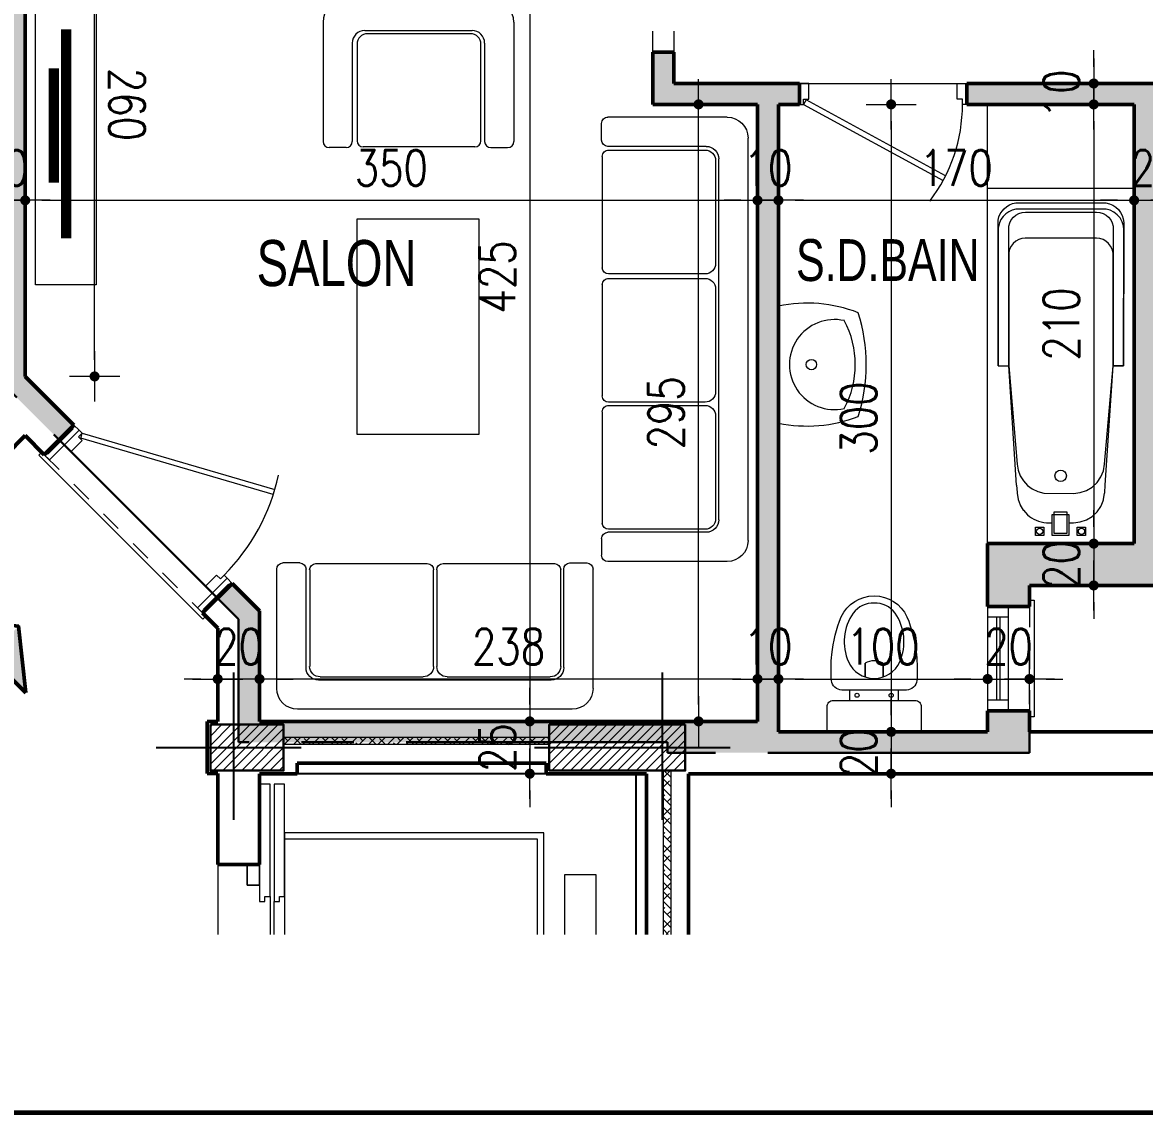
# Model space of a CAD drawing. Header units: millimetres. Extents: x 906 to 2482, y -1495 to -637.
# Drawn here: x 2036.19 to 2041.55, y -1494.78 to -1489.56 of the extents above; entities that cross this region are included whole.
import ezdxf

# ---------------------------------------------------------------- set-up
doc = ezdxf.new("R2010")
doc.units = ezdxf.units.MM
doc.linetypes.add('AXES', pattern=[2, 1.25, -0.25, 0.25, -0.25])
doc.linetypes.add('HIDDEN', pattern=[0.375, 0.25, -0.125])
doc.layers.get('DEFPOINTS').update_dxf_attribs({"color": 255, "lineweight": 13})
for name, color, linetype, lineweight in [('A-signe', 7, 'Continuous', 9), ('APPUITS', 7, 'Continuous', 18), ('ASCENSSEUR', 101, 'Continuous', 20), ('AXE LIMITE', 7, 'AXES', 30), ('DIM.', 4, 'Continuous', 25), ('DOUBLE CLOISON', 41, 'Continuous', 13), ('interrompu', 7, 'HIDDEN', 15), ('MENUISERIE', 7, 'Continuous', 13), ('MUR 0.25', 7, 'Continuous', 25), ('MUR 0.30', 7, 'Continuous', 30), ('MUR 0.5', 7, 'Continuous', 50), ('mur-fort', 7, 'Continuous', 60), ('POTEAUX ARCH', 7, 'Continuous', 30), ('POTEAUX HACHURE', 7, 'Continuous', 15), ('SANITAIRE', 7, 'Continuous', 15), ('TEXTE', 7, 'Continuous', 20)]:
    doc.layers.add(name, color=color, linetype=linetype, lineweight=lineweight)
doc.layers.add('AXE', color=7, linetype='AXES')
doc.layers.add('MEUBLE', color=7, linetype='Continuous', lineweight=15, true_color=0x6a4f34)
doc.layers.add('TEINTE 1', color=7, linetype='Continuous', true_color=0x210042)
doc.styles.add('atef', font='romans.shx', dxfattribs={"width": 0.8})
doc.styles.add('STYLE4', font='swisscl.ttf')
doc.dimstyles.new('COTEXT', dxfattribs={"dimscale": 0, "dimtxt": 0.17, "dimasz": 0.08, "dimexe": 0.015, "dimexo": 0.015, "dimgap": 0.07, "dimtad": 1, "dimdec": 0, "dimlfac": 100, "dimzin": 0, "dimdsep": 46, "dimtxsty": 'atef', "dimblk": 'SIG2', "dimcen": 0.15, "dimse1": 1, "dimse2": 1, "dimclrd": 256, "dimclre": 6, "dimclrt": 2, "dimadec": 0, "dimazin": 0, "dimtfac": 0.5, "dimtdec": 0, "dimtix": 1, "dimtmove": 2, "dimatfit": 1, "dimldrblk": 'SIG2', "dimfxl": 0.18, "dimtolj": 1, "dimtzin": 0, "dimlwd": 18, "dimarcsym": 0})

# ---------------------------------------------------------------- blocks, each defined once
blk = doc.blocks.new('PORTE')
at = {"layer": 'MENUISERIE'}
for p, q in [((0.02, 0), (0.8619, 0.4613)), ((0.8736, 0.4392), (0.0325, -0.0217)), ((0.0325, -0.0217), (0.02, 0))]:
    blk.add_line(p, q, dxfattribs=at)
for points in [[(0, 0), (0.02, 0), (0.02, -0.025), (0.045, -0.025), (0.045, -0.1), (0, -0.1)], [(1, 0), (0.98, 0), (0.98, -0.025), (0.955, -0.025), (0.955, -0.1), (1, -0.1)]]:
    blk.add_lwpolyline(points, dxfattribs=at)
blk.add_arc((0.02, 0), 0.96, 360, 32.9567, dxfattribs=at)
blk = doc.blocks.new('PORTE 1.00')
at = {"layer": 'MENUISERIE'}
blk.add_blockref('PORTE', (0, 0), dxfattribs=at)
blk = doc.blocks.new('P - 0.80')
at = {"layer": 'MENUISERIE'}
for points in [[(-0.6991, 0.3412), (-0.0325, -0.0217), (-0.02, 0), (-0.6875, 0.3633)], [(-0.8, 0), (-0.78, 0), (-0.78, -0.025), (-0.755, -0.025), (-0.755, -0.1), (-0.8, -0.1)], [(0, 0), (-0.02, 0), (-0.02, -0.025), (-0.045, -0.025), (-0.045, -0.1), (0, -0.1)]]:
    blk.add_lwpolyline(points, dxfattribs=at)
blk.add_arc((-0.02, 0), 0.76, 142.5454, 180, dxfattribs=at)
blk = doc.blocks.new('BAIGNOIR 0.70-1.70')
at = {"layer": 'SANITAIRE'}
for p, q in [((0.138, 0.2794), (0.1006, 0.85)), ((0.562, 0.2794), (0.6, 0.85))]:
    blk.add_line(p, q, dxfattribs=at)
for points in [[(0, 1.7), (0.7, 1.7), (0.7, 0), (0, 0)], [(0.5998, 1.3897), (0.5949, 1.4081), (0.5877, 1.4226), (0.5778, 1.4353), (0.5656, 1.4458), (0.5514, 1.4536), (0.536, 1.4584), (0.52, 1.46), (0.18, 1.46), (0.164, 1.4584), (0.1486, 1.4536), (0.1344, 1.4458), (0.1222, 1.4353), (0.1123, 1.4226), (0.1051, 1.4081), (0.1014, 1.3925), (0.1006, 0.85), (0.1407, 0.38), (0.1454, 0.3515), (0.1555, 0.3243), (0.1706, 0.2996), (0.1902, 0.2783), (0.2136, 0.2612), (0.2398, 0.2488), (0.2679, 0.2417), (0.4097, 0.24), (0.4416, 0.2437), (0.472, 0.254), (0.4995, 0.2705), (0.523, 0.2924), (0.5413, 0.3188), (0.5536, 0.3485), (0.5593, 0.38), (0.6, 0.85)], [(0.3885, 0.0388), (0.3085, 0.0388), (0.3085, 0.1388), (0.3885, 0.1388)], [(0.3785, 0.0488), (0.3185, 0.0488), (0.3185, 0.1526), (0.3785, 0.1526)], [(0.2685, 0.0388), (0.2285, 0.0388), (0.2285, 0.0788), (0.2685, 0.0788)], [(0.4685, 0.0388), (0.4285, 0.0388), (0.4285, 0.0788), (0.4685, 0.0788)]]:
    blk.add_lwpolyline(points, close=True, dxfattribs=at)
for points in [[(0.0501, 0.85), (0.0501, 1.5465, -0.315661), (0.1344, 1.6296), (0.5656, 1.6296, -0.356924), (0.6506, 1.5346), (0.65, 0.85), (0.6, 0.85)], [(0.1452, 0.2123, 0.002879), (0.1457, 0.2106), (0.1552, 0.1851, 0.002875), (0.1559, 0.1836), (0.1703, 0.1601, 0.001962), (0.171, 0.1592), (0.1902, 0.1383, 0.167547), (0.2806, 0.1), (0.3085, 0.1), (0.3085, 0.1388), (0.3885, 0.1388), (0.3885, 0.1), (0.4097, 0.1), (0.4416, 0.1036), (0.472, 0.1139), (0.4995, 0.1304), (0.523, 0.1524), (0.5405, 0.1776, 0.004777), (0.5419, 0.1802), (0.5523, 0.2053, 0.012058), (0.5543, 0.2123)]]:
    blk.add_lwpolyline(points, format="xyb", dxfattribs=at)
at = {"layer": 'SANITAIRE', "elevation": 0.0009}
blk.add_lwpolyline([(0.1016, 1.5175), (0.1057, 1.5331), (0.1129, 1.5476), (0.1228, 1.5603), (0.135, 1.5708), (0.1491, 1.5786), (0.1645, 1.5834), (0.1806, 1.585), (0.5206, 1.585), (0.5366, 1.5834), (0.552, 1.5786), (0.5661, 1.5708), (0.5784, 1.5603), (0.5883, 1.5476), (0.5955, 1.5331), (0.5996, 1.5175), (0.6, 0.85), (0.65, 0.85), (0.6506, 1.5), (0.6486, 1.5201), (0.6425, 1.5393), (0.6328, 1.5569), (0.6197, 1.5723), (0.6038, 1.5847), (0.5857, 1.5936), (0.5662, 1.5988), (0.1349, 1.5988), (0.1176, 1.5944), (0.1012, 1.587), (0.0865, 1.5768), (0.0738, 1.5641), (0.0636, 1.5494), (0.0562, 1.533), (0.0501, 1.5079), (0.0501, 0.85), (0.1006, 0.85)], close=True, dxfattribs=at)
at = {"layer": 'SANITAIRE'}
for points in [[(0.0501, 0.85), (0.1006, 0.85)], [(0.138, 0.2794), (0.1404, 0.2447)], [(0.5596, 0.2447), (0.562, 0.2794)], [(0.1404, 0.2447), (0.1407, 0.24), (0.1452, 0.2123)], [(0.5543, 0.2123), (0.5593, 0.24), (0.5596, 0.2447)]]:
    blk.add_lwpolyline(points, dxfattribs=at)
for centre, radius in [((0.349, 0.3239), 0.0274), ((0.2485, 0.0588), 0.015), ((0.4485, 0.0588), 0.015)]:
    blk.add_circle(centre, radius, dxfattribs=at)
blk = doc.blocks.new('CUVETTE -2')
at = {"layer": 'SANITAIRE'}
for p, q in [((0.1089, 0.15), (0.1089, 0.2)), ((0.3411, 0.15), (0.3411, 0.2))]:
    blk.add_line(p, q, dxfattribs=at)
at = {"layer": 'SANITAIRE', "flags": 128}
for points in [[(0.068, 0.5503, -0.290899), (0.225, 0.6501)], [(0.225, 0.6501, -0.290899), (0.382, 0.5503)], [(0.225, 0.6154, 0.251168), (0.1249, 0.5678)], [(0.3251, 0.5678, 0.251168), (0.225, 0.6154)], [(0.0232, 0.3699, -0.068521), (0.068, 0.5503)], [(0.1249, 0.5678, 0.259575), (0.1024, 0.335)], [(0.3476, 0.335, 0.259575), (0.3251, 0.5678)], [(0.382, 0.5503, -0.068521), (0.4268, 0.3699)], [(0.0212, 0.2458, -0.05039), (0.0232, 0.3699)], [(0.1024, 0.335, 0.300692), (0.225, 0.2557)], [(0.225, 0.2557, 0.300692), (0.3476, 0.335)], [(0.4268, 0.3699, -0.05039), (0.4288, 0.2458)], [(0.379, 0.2), (0.071, 0.2, -0.39005), (0.0212, 0.2458)], [(0.4288, 0.2458, -0.39005), (0.379, 0.2)], [(0.45, 0), (0, 0), (0, 0.12, -0.414214), (0.03, 0.15)], [(0.03, 0.15), (0.42, 0.15, -0.414214), (0.45, 0.12)]]:
    blk.add_lwpolyline(points, format="xyb", dxfattribs=at)
at = {"layer": 'SANITAIRE'}
for points in [[(0.1819, 0.3292), (0.1819, 0.3292), (0.1819, 0.2625), (0.1819, 0.2625)], [(0.2681, 0.3292), (0.2681, 0.3292), (0.2681, 0.2625), (0.2681, 0.2625)]]:
    blk.add_lwpolyline(points, close=True, dxfattribs=at)
at = {"layer": 'SANITAIRE', "flags": 128}
blk.add_lwpolyline([(0.45, 0.12), (0.45, 0)], dxfattribs=at)
at = {"layer": 'SANITAIRE'}
for centre in [(0.1434, 0.175), (0.3066, 0.175)]:
    blk.add_circle(centre, 0.00977, dxfattribs=at)
blk.add_arc((0.225, 0.246), 0.0937, 62.6078, 117.3922, dxfattribs=at)
blk = doc.blocks.new('L.MAIN 56-46')
at = {"layer": 'SANITAIRE', "linetype": 'Continuous'}
blk.add_line((0, 0), (0, 0.56), dxfattribs=at)
blk.add_circle((-0.1575, 0.28), 0.025, dxfattribs=at)
for centre, radius, start, end in [((-0.1365, -0.1054), 0.6792, 78.4082, 111.1055), ((0.3903, 0.2801), 0.8103, 162.1661, 197.8338), ((0.0788, 0.28), 0.4463, 151.9275, 208.0725), ((-0.2678, 0.28), 0.2153, 257.3196, 102.6804), ((-0.1365, 0.6605), 0.6744, 248.7374, 281.6753)]:
    blk.add_arc(centre, radius, start, end, dxfattribs=at)
blk = doc.blocks.new('SIG2')
at = {"layer": 'A-signe'}
for p, q in [((0, 1.5), (0, 0.5)), ((-1.5, 0), (-0.5, 0)), ((-0.5, 0), (0.5, 0)), ((0, 0.5), (0, -0.5)), ((0.5, 0), (1.5, 0)), ((0, -0.5), (0, -1.5))]:
    blk.add_line(p, q, dxfattribs=at)
at = {"layer": 'A-signe', "const_width": 0.3}
blk.add_lwpolyline([(-0.15, 0, 1), (0.15, 0, 1)], format="xyb", close=True, dxfattribs=at)
blk = doc.blocks.new('*D2882')
at = {"layer": 'DEFPOINTS', "color": 0, "transparency": 16777216}
for p in [(2038.6122, -1488.6567), (2038.6123, -1492.9067), (2038.6123, -1492.9067)]:
    blk.add_point(p, dxfattribs=at)
at = {"layer": 'DIM.', "lineweight": 18, "transparency": 16777216}
blk.add_line((2038.6123, -1488.7367), (2038.6123, -1492.8267), dxfattribs=at)
at = {"layer": 'DIM.', "lineweight": 18, "transparency": 16777216, "xscale": 0.08, "yscale": 0.08, "zscale": 0.08}
for p, rotation in [((2038.6123, -1488.6567), 90), ((2038.6123, -1492.9067), 270)]:
    blk.add_blockref('SIG2', p, dxfattribs=dict(at, rotation=rotation))
at = {"layer": 'DIM.', "color": 2, "transparency": 16777216, "insert": (2038.4573, -1490.7817), "char_height": 0.17, "attachment_point": 5, "rotation": 90, "style": 'atef'}
blk.add_mtext('\\A1;425', dxfattribs=at)
blk = doc.blocks.new('*D2885')
at = {"layer": 'DEFPOINTS', "color": 0, "transparency": 16777216}
for p in [(2041.4019, -1489.8567), (2041.3078, -1489.9567), (2041.4019, -1489.9567)]:
    blk.add_point(p, dxfattribs=at)
at = {"layer": 'DIM.', "lineweight": 18, "transparency": 16777216}
for p, q in [((2041.3078, -1489.7767), (2041.3078, -1489.6967)), ((2041.3078, -1489.8567), (2041.3078, -1489.9567)), ((2041.3078, -1490.0367), (2041.3078, -1490.1167))]:
    blk.add_line(p, q, dxfattribs=at)
at = {"layer": 'DIM.', "lineweight": 18, "transparency": 16777216, "xscale": 0.08, "yscale": 0.08, "zscale": 0.08}
for p, rotation in [((2041.3078, -1489.8567), 270), ((2041.3078, -1489.9567), 90)]:
    blk.add_blockref('SIG2', p, dxfattribs=dict(at, rotation=rotation))
at = {"layer": 'DIM.', "color": 2, "transparency": 16777216, "insert": (2041.1528, -1489.9067), "char_height": 0.17, "attachment_point": 5, "rotation": 90, "style": 'atef'}
blk.add_mtext('\\A1;10', dxfattribs=at)
blk = doc.blocks.new('*D2886')
at = {"layer": 'DEFPOINTS', "color": 0, "transparency": 16777216}
for p in [(2040.4336, -1489.9567), (2039.2358, -1492.9567), (2040.3394, -1492.9567)]:
    blk.add_point(p, dxfattribs=at)
at = {"layer": 'DIM.', "lineweight": 18, "transparency": 16777216}
blk.add_line((2040.3394, -1490.0367), (2040.3394, -1492.8767), dxfattribs=at)
at = {"layer": 'DIM.', "lineweight": 18, "transparency": 16777216, "xscale": 0.08, "yscale": 0.08, "zscale": 0.08}
for p, rotation in [((2040.3394, -1489.9567), 90), ((2040.3394, -1492.9567), 270)]:
    blk.add_blockref('SIG2', p, dxfattribs=dict(at, rotation=rotation))
at = {"layer": 'DIM.', "color": 2, "transparency": 16777216, "insert": (2040.1844, -1491.4567), "char_height": 0.17, "attachment_point": 5, "rotation": 90, "style": 'atef'}
blk.add_mtext('\\A1;300', dxfattribs=at)
blk = doc.blocks.new('*D2887')
at = {"layer": 'DEFPOINTS', "color": 0, "transparency": 16777216}
for p in [(2039.7588, -1492.9567), (2039.8197, -1493.1567), (2040.3394, -1493.1567)]:
    blk.add_point(p, dxfattribs=at)
at = {"layer": 'DIM.', "lineweight": 18, "transparency": 16777216}
for p, q in [((2040.3394, -1492.8767), (2040.3394, -1492.7967)), ((2040.3394, -1492.9567), (2040.3394, -1493.1567)), ((2040.3394, -1493.2367), (2040.3394, -1493.3167))]:
    blk.add_line(p, q, dxfattribs=at)
at = {"layer": 'DIM.', "lineweight": 18, "transparency": 16777216, "xscale": 0.08, "yscale": 0.08, "zscale": 0.08}
for p, rotation in [((2040.3394, -1492.9567), 270), ((2040.3394, -1493.1567), 90)]:
    blk.add_blockref('SIG2', p, dxfattribs=dict(at, rotation=rotation))
at = {"layer": 'DIM.', "color": 2, "transparency": 16777216, "insert": (2040.1844, -1493.0567), "char_height": 0.17, "attachment_point": 5, "rotation": 90, "style": 'atef'}
blk.add_mtext('\\A1;20', dxfattribs=at)
blk = doc.blocks.new('*D3543')
at = {"layer": 'DEFPOINTS', "color": 0, "transparency": 16777216}
for p in [(2036.2007, -1490.4153), (2036.0007, -1490.728), (2036.2007, -1490.7896)]:
    blk.add_point(p, dxfattribs=at)
at = {"layer": 'DIM.', "lineweight": 18, "transparency": 16777216}
for p, q in [((2035.9207, -1490.4153), (2035.8407, -1490.4153)), ((2036.0007, -1490.4153), (2036.2007, -1490.4153)), ((2036.2807, -1490.4153), (2036.3607, -1490.4153))]:
    blk.add_line(p, q, dxfattribs=at)
at = {"layer": 'DIM.', "lineweight": 18, "transparency": 16777216, "xscale": 0.08, "yscale": 0.08, "zscale": 0.08}
blk.add_blockref('SIG2', (2036.0007, -1490.4153), dxfattribs=at)
at = {"layer": 'DIM.', "lineweight": 18, "transparency": 16777216, "xscale": 0.08, "yscale": 0.08, "zscale": 0.08, "rotation": 180}
blk.add_blockref('SIG2', (2036.2007, -1490.4153), dxfattribs=at)
at = {"layer": 'DIM.', "color": 2, "transparency": 16777216, "insert": (2036.1007, -1490.2603), "char_height": 0.17, "attachment_point": 5, "style": 'atef'}
blk.add_mtext('\\A1;20', dxfattribs=at)
blk = doc.blocks.new('*D3544')
at = {"layer": 'DEFPOINTS', "color": 0, "transparency": 16777216}
for p in [(2039.7007, -1489.9567), (2039.7007, -1490.4153), (2036.2007, -1490.7896)]:
    blk.add_point(p, dxfattribs=at)
at = {"layer": 'DIM.', "lineweight": 18, "transparency": 16777216}
blk.add_line((2036.2807, -1490.4153), (2039.6207, -1490.4153), dxfattribs=at)
at = {"layer": 'DIM.', "lineweight": 18, "transparency": 16777216, "xscale": 0.08, "yscale": 0.08, "zscale": 0.08, "rotation": 180}
blk.add_blockref('SIG2', (2036.2007, -1490.4153), dxfattribs=at)
at = {"layer": 'DIM.', "lineweight": 18, "transparency": 16777216, "xscale": 0.08, "yscale": 0.08, "zscale": 0.08}
blk.add_blockref('SIG2', (2039.7007, -1490.4153), dxfattribs=at)
at = {"layer": 'DIM.', "color": 2, "transparency": 16777216, "insert": (2037.9507, -1490.2603), "char_height": 0.17, "attachment_point": 5, "style": 'atef'}
blk.add_mtext('\\A1;350', dxfattribs=at)
blk = doc.blocks.new('*D3545')
at = {"layer": 'DEFPOINTS', "color": 0, "transparency": 16777216}
for p in [(2039.7007, -1489.9567), (2039.8007, -1489.9567), (2039.8007, -1490.4153)]:
    blk.add_point(p, dxfattribs=at)
at = {"layer": 'DIM.', "lineweight": 18, "transparency": 16777216}
for p, q in [((2039.6207, -1490.4153), (2039.5407, -1490.4153)), ((2039.7007, -1490.4153), (2039.8007, -1490.4153)), ((2039.8807, -1490.4153), (2039.9607, -1490.4153))]:
    blk.add_line(p, q, dxfattribs=at)
at = {"layer": 'DIM.', "lineweight": 18, "transparency": 16777216, "xscale": 0.08, "yscale": 0.08, "zscale": 0.08}
blk.add_blockref('SIG2', (2039.7007, -1490.4153), dxfattribs=at)
at = {"layer": 'DIM.', "lineweight": 18, "transparency": 16777216, "xscale": 0.08, "yscale": 0.08, "zscale": 0.08, "rotation": 180}
blk.add_blockref('SIG2', (2039.8007, -1490.4153), dxfattribs=at)
at = {"layer": 'DIM.', "color": 2, "transparency": 16777216, "insert": (2039.7507, -1490.2603), "char_height": 0.17, "attachment_point": 5, "style": 'atef'}
blk.add_mtext('\\A1;10', dxfattribs=at)
blk = doc.blocks.new('*D2888')
at = {"layer": 'DEFPOINTS', "color": 0, "transparency": 16777216}
for p in [(2040.8007, -1492.7041), (2039.8007, -1492.9567), (2040.8007, -1492.9567)]:
    blk.add_point(p, dxfattribs=at)
at = {"layer": 'DIM.', "lineweight": 18, "transparency": 16777216}
blk.add_line((2039.8807, -1492.7041), (2040.7207, -1492.7041), dxfattribs=at)
at = {"layer": 'DIM.', "lineweight": 18, "transparency": 16777216, "xscale": 0.08, "yscale": 0.08, "zscale": 0.08, "rotation": 180}
blk.add_blockref('SIG2', (2039.8007, -1492.7041), dxfattribs=at)
at = {"layer": 'DIM.', "lineweight": 18, "transparency": 16777216, "xscale": 0.08, "yscale": 0.08, "zscale": 0.08}
blk.add_blockref('SIG2', (2040.8007, -1492.7041), dxfattribs=at)
at = {"layer": 'DIM.', "color": 2, "transparency": 16777216, "insert": (2040.3007, -1492.5491), "char_height": 0.17, "attachment_point": 5, "style": 'atef'}
blk.add_mtext('\\A1;100', dxfattribs=at)
blk = doc.blocks.new('*D2889')
at = {"layer": 'DEFPOINTS', "color": 0, "transparency": 16777216}
for p in [(2041.0007, -1492.7041), (2040.8007, -1492.9567), (2041.0007, -1492.9567)]:
    blk.add_point(p, dxfattribs=at)
at = {"layer": 'DIM.', "lineweight": 18, "transparency": 16777216}
for p, q in [((2040.7207, -1492.7041), (2040.6407, -1492.7041)), ((2040.8007, -1492.7041), (2041.0007, -1492.7041)), ((2041.0807, -1492.7041), (2041.1607, -1492.7041))]:
    blk.add_line(p, q, dxfattribs=at)
at = {"layer": 'DIM.', "lineweight": 18, "transparency": 16777216, "xscale": 0.08, "yscale": 0.08, "zscale": 0.08}
blk.add_blockref('SIG2', (2040.8007, -1492.7041), dxfattribs=at)
at = {"layer": 'DIM.', "lineweight": 18, "transparency": 16777216, "xscale": 0.08, "yscale": 0.08, "zscale": 0.08, "rotation": 180}
blk.add_blockref('SIG2', (2041.0007, -1492.7041), dxfattribs=at)
at = {"layer": 'DIM.', "color": 2, "transparency": 16777216, "insert": (2040.9007, -1492.5491), "char_height": 0.17, "attachment_point": 5, "style": 'atef'}
blk.add_mtext('\\A1;20', dxfattribs=at)
blk = doc.blocks.new('*D2890')
at = {"layer": 'DEFPOINTS', "color": 0, "transparency": 16777216}
for p in [(2038.8119, -1492.9067), (2038.6123, -1493.1567), (2038.8119, -1493.1567)]:
    blk.add_point(p, dxfattribs=at)
at = {"layer": 'DIM.', "lineweight": 18, "transparency": 16777216}
for p, q in [((2038.6123, -1492.8267), (2038.6123, -1492.7467)), ((2038.6123, -1492.9067), (2038.6123, -1493.1567)), ((2038.6123, -1493.2367), (2038.6123, -1493.3167))]:
    blk.add_line(p, q, dxfattribs=at)
at = {"layer": 'DIM.', "lineweight": 18, "transparency": 16777216, "xscale": 0.08, "yscale": 0.08, "zscale": 0.08}
for p, rotation in [((2038.6123, -1492.9067), 270), ((2038.6123, -1493.1567), 90)]:
    blk.add_blockref('SIG2', p, dxfattribs=dict(at, rotation=rotation))
at = {"layer": 'DIM.', "color": 2, "transparency": 16777216, "insert": (2038.4573, -1493.0317), "char_height": 0.17, "attachment_point": 5, "rotation": 90, "style": 'atef'}
blk.add_mtext('\\A1;25', dxfattribs=at)
blk = doc.blocks.new('*D3549')
at = {"layer": 'DEFPOINTS', "color": 0, "transparency": 16777216}
for p in [(2041.5007, -1490.4153), (2039.8007, -1490.7491), (2041.5007, -1490.7491)]:
    blk.add_point(p, dxfattribs=at)
at = {"layer": 'DIM.', "lineweight": 18, "transparency": 16777216}
blk.add_line((2039.8807, -1490.4153), (2041.4207, -1490.4153), dxfattribs=at)
at = {"layer": 'DIM.', "lineweight": 18, "transparency": 16777216, "xscale": 0.08, "yscale": 0.08, "zscale": 0.08, "rotation": 180}
blk.add_blockref('SIG2', (2039.8007, -1490.4153), dxfattribs=at)
at = {"layer": 'DIM.', "lineweight": 18, "transparency": 16777216, "xscale": 0.08, "yscale": 0.08, "zscale": 0.08}
blk.add_blockref('SIG2', (2041.5007, -1490.4153), dxfattribs=at)
at = {"layer": 'DIM.', "color": 2, "transparency": 16777216, "insert": (2040.6507, -1490.2603), "char_height": 0.17, "attachment_point": 5, "style": 'atef'}
blk.add_mtext('\\A1;170', dxfattribs=at)
blk = doc.blocks.new('*D3550')
at = {"layer": 'DEFPOINTS', "color": 0, "transparency": 16777216}
for p in [(2041.7007, -1490.0567), (2041.7007, -1490.4153), (2041.5007, -1490.7491)]:
    blk.add_point(p, dxfattribs=at)
at = {"layer": 'DIM.', "lineweight": 18, "transparency": 16777216}
for p, q in [((2041.4207, -1490.4153), (2041.3407, -1490.4153)), ((2041.5007, -1490.4153), (2041.7007, -1490.4153)), ((2041.7807, -1490.4153), (2041.8607, -1490.4153))]:
    blk.add_line(p, q, dxfattribs=at)
at = {"layer": 'DIM.', "lineweight": 18, "transparency": 16777216, "xscale": 0.08, "yscale": 0.08, "zscale": 0.08}
blk.add_blockref('SIG2', (2041.5007, -1490.4153), dxfattribs=at)
at = {"layer": 'DIM.', "lineweight": 18, "transparency": 16777216, "xscale": 0.08, "yscale": 0.08, "zscale": 0.08, "rotation": 180}
blk.add_blockref('SIG2', (2041.7007, -1490.4153), dxfattribs=at)
at = {"layer": 'DIM.', "color": 2, "transparency": 16777216, "insert": (2041.6007, -1490.2603), "char_height": 0.17, "attachment_point": 5, "style": 'atef'}
blk.add_mtext('\\A1;20', dxfattribs=at)
blk = doc.blocks.new('*D3551')
at = {"layer": 'DEFPOINTS', "color": 0, "transparency": 16777216}
for p in [(2041.5007, -1489.9567), (2041.3078, -1492.0567), (2041.5007, -1492.0567)]:
    blk.add_point(p, dxfattribs=at)
at = {"layer": 'DIM.', "lineweight": 18, "transparency": 16777216}
blk.add_line((2041.3078, -1490.0367), (2041.3078, -1491.9767), dxfattribs=at)
at = {"layer": 'DIM.', "lineweight": 18, "transparency": 16777216, "xscale": 0.08, "yscale": 0.08, "zscale": 0.08}
for p, rotation in [((2041.3078, -1489.9567), 90), ((2041.3078, -1492.0567), 270)]:
    blk.add_blockref('SIG2', p, dxfattribs=dict(at, rotation=rotation))
at = {"layer": 'DIM.', "color": 2, "transparency": 16777216, "insert": (2041.1528, -1491.0067), "char_height": 0.17, "attachment_point": 5, "rotation": 90, "style": 'atef'}
blk.add_mtext('\\A1;210', dxfattribs=at)
blk = doc.blocks.new('*D3552')
at = {"layer": 'DEFPOINTS', "color": 0, "transparency": 16777216}
for p in [(2041.5007, -1492.0567), (2041.3078, -1492.2567), (2041.7007, -1492.2567)]:
    blk.add_point(p, dxfattribs=at)
at = {"layer": 'DIM.', "lineweight": 18, "transparency": 16777216}
for p, q in [((2041.3078, -1491.9767), (2041.3078, -1491.8967)), ((2041.3078, -1492.0567), (2041.3078, -1492.2567)), ((2041.3078, -1492.3367), (2041.3078, -1492.4167))]:
    blk.add_line(p, q, dxfattribs=at)
at = {"layer": 'DIM.', "lineweight": 18, "transparency": 16777216, "xscale": 0.08, "yscale": 0.08, "zscale": 0.08}
for p, rotation in [((2041.3078, -1492.0567), 270), ((2041.3078, -1492.2567), 90)]:
    blk.add_blockref('SIG2', p, dxfattribs=dict(at, rotation=rotation))
at = {"layer": 'DIM.', "color": 2, "transparency": 16777216, "insert": (2041.1528, -1492.1567), "char_height": 0.17, "attachment_point": 5, "rotation": 90, "style": 'atef'}
blk.add_mtext('\\A1;20', dxfattribs=at)
blk = doc.blocks.new('*D3554')
at = {"layer": 'DEFPOINTS', "color": 0, "transparency": 16777216}
for p in [(2039.7007, -1492.7041), (2039.7007, -1492.9067), (2039.8007, -1492.9567)]:
    blk.add_point(p, dxfattribs=at)
at = {"layer": 'DIM.', "lineweight": 18, "transparency": 16777216}
for p, q in [((2039.6207, -1492.7041), (2039.5407, -1492.7041)), ((2039.8007, -1492.7041), (2039.7007, -1492.7041)), ((2039.8807, -1492.7041), (2039.9607, -1492.7041))]:
    blk.add_line(p, q, dxfattribs=at)
at = {"layer": 'DIM.', "lineweight": 18, "transparency": 16777216, "xscale": 0.08, "yscale": 0.08, "zscale": 0.08}
blk.add_blockref('SIG2', (2039.7007, -1492.7041), dxfattribs=at)
at = {"layer": 'DIM.', "lineweight": 18, "transparency": 16777216, "xscale": 0.08, "yscale": 0.08, "zscale": 0.08, "rotation": 180}
blk.add_blockref('SIG2', (2039.8007, -1492.7041), dxfattribs=at)
at = {"layer": 'DIM.', "color": 2, "transparency": 16777216, "insert": (2039.7507, -1492.5491), "char_height": 0.17, "attachment_point": 5, "style": 'atef'}
blk.add_mtext('\\A1;10', dxfattribs=at)
blk = doc.blocks.new('*D3555')
at = {"layer": 'DEFPOINTS', "color": 0, "transparency": 16777216}
for p in [(2037.3207, -1492.642), (2037.3207, -1492.7041), (2039.7007, -1492.9067)]:
    blk.add_point(p, dxfattribs=at)
at = {"layer": 'DIM.', "lineweight": 18, "transparency": 16777216}
blk.add_line((2039.6207, -1492.7041), (2037.4007, -1492.7041), dxfattribs=at)
at = {"layer": 'DIM.', "lineweight": 18, "transparency": 16777216, "xscale": 0.08, "yscale": 0.08, "zscale": 0.08, "rotation": 180}
blk.add_blockref('SIG2', (2037.3207, -1492.7041), dxfattribs=at)
at = {"layer": 'DIM.', "lineweight": 18, "transparency": 16777216, "xscale": 0.08, "yscale": 0.08, "zscale": 0.08}
blk.add_blockref('SIG2', (2039.7007, -1492.7041), dxfattribs=at)
at = {"layer": 'DIM.', "color": 2, "transparency": 16777216, "insert": (2038.5107, -1492.5491), "char_height": 0.17, "attachment_point": 5, "style": 'atef'}
blk.add_mtext('\\A1;238', dxfattribs=at)
blk = doc.blocks.new('*D3556')
at = {"layer": 'DEFPOINTS', "color": 0, "transparency": 16777216}
for p in [(2037.1207, -1492.5287), (2037.3207, -1492.642), (2037.1207, -1492.7041)]:
    blk.add_point(p, dxfattribs=at)
at = {"layer": 'DIM.', "lineweight": 18, "transparency": 16777216}
for p, q in [((2037.0407, -1492.7041), (2036.9607, -1492.7041)), ((2037.3207, -1492.7041), (2037.1207, -1492.7041)), ((2037.4007, -1492.7041), (2037.4807, -1492.7041))]:
    blk.add_line(p, q, dxfattribs=at)
at = {"layer": 'DIM.', "lineweight": 18, "transparency": 16777216, "xscale": 0.08, "yscale": 0.08, "zscale": 0.08}
blk.add_blockref('SIG2', (2037.1207, -1492.7041), dxfattribs=at)
at = {"layer": 'DIM.', "lineweight": 18, "transparency": 16777216, "xscale": 0.08, "yscale": 0.08, "zscale": 0.08, "rotation": 180}
blk.add_blockref('SIG2', (2037.3207, -1492.7041), dxfattribs=at)
at = {"layer": 'DIM.', "color": 2, "transparency": 16777216, "insert": (2037.2207, -1492.5491), "char_height": 0.17, "attachment_point": 5, "style": 'atef'}
blk.add_mtext('\\A1;20', dxfattribs=at)
blk = doc.blocks.new('*D3557')
at = {"layer": 'DEFPOINTS', "color": 0, "transparency": 16777216}
for p in [(2036.2007, -1488.6567), (2036.5322, -1488.6567), (2036.2007, -1491.2573)]:
    blk.add_point(p, dxfattribs=at)
at = {"layer": 'DIM.', "lineweight": 18, "transparency": 16777216}
blk.add_line((2036.5322, -1491.1773), (2036.5322, -1488.7367), dxfattribs=at)
at = {"layer": 'DIM.', "lineweight": 18, "transparency": 16777216, "xscale": 0.08, "yscale": 0.08, "zscale": 0.08}
for p, rotation in [((2036.5322, -1488.6567), 90.00006028796868), ((2036.5322, -1491.2573), 270.0000602879687)]:
    blk.add_blockref('SIG2', p, dxfattribs=dict(at, rotation=rotation))
at = {"layer": 'DIM.', "color": 2, "transparency": 16777216, "insert": (2036.6872, -1489.957), "char_height": 0.17, "attachment_point": 5, "rotation": 270.0001, "style": 'atef'}
blk.add_mtext('\\A1;260', dxfattribs=at)
blk = doc.blocks.new('*D3562')
at = {"layer": 'DEFPOINTS', "color": 0, "transparency": 16777216}
for p in [(2039.4189, -1489.9567), (2039.7007, -1489.9567), (2039.7007, -1492.9067)]:
    blk.add_point(p, dxfattribs=at)
at = {"layer": 'DIM.', "lineweight": 18, "transparency": 16777216}
blk.add_line((2039.4189, -1492.8267), (2039.4189, -1490.0367), dxfattribs=at)
at = {"layer": 'DIM.', "lineweight": 18, "transparency": 16777216, "xscale": 0.08, "yscale": 0.08, "zscale": 0.08}
for p, rotation in [((2039.4189, -1489.9567), 90), ((2039.4189, -1492.9067), 270)]:
    blk.add_blockref('SIG2', p, dxfattribs=dict(at, rotation=rotation))
at = {"layer": 'DIM.', "color": 2, "transparency": 16777216, "insert": (2039.2639, -1491.4317), "char_height": 0.17, "attachment_point": 5, "rotation": 90, "style": 'atef'}
blk.add_mtext('\\A1;295', dxfattribs=at)
blk = doc.blocks.new('Sofa3P')
for p, q in [((-0.9625, 0), (0.9625, 0)), ((-1.0625, -0.1), (-1.0625, -0.6699)), ((1.0625, -0.1), (1.0625, -0.6699)), ((-0.8625, -0.14), (0.8625, -0.14)), ((-0.3659, -0.1553), (-0.8582, -0.1553)), ((0.2417, -0.1553), (-0.2505, -0.1553)), ((0.855, -0.1553), (0.3627, -0.1553)), ((-0.9225, -0.2), (-0.9225, -0.6699)), ((-0.9082, -0.2053), (-0.9082, -0.6667)), ((-0.3159, -0.6667), (-0.3159, -0.2053)), ((-0.3005, -0.2053), (-0.3005, -0.6667)), ((0.2917, -0.6667), (0.2917, -0.2053)), ((0.3127, -0.2053), (0.3127, -0.6667)), ((0.905, -0.6667), (0.905, -0.2053)), ((0.9225, -0.2), (0.9225, -0.6699)), ((-0.3459, -0.6967), (-0.8782, -0.6967)), ((0.2617, -0.6967), (-0.2705, -0.6967)), ((0.875, -0.6967), (0.3427, -0.6967)), ((-0.9525, -0.6999), (-1.0325, -0.6999)), ((0.9525, -0.6999), (1.0325, -0.6999))]:
    blk.add_line(p, q)
for centre, radius, start, end in [((-0.9625, -0.1), 0.1, 90, 180), ((0.9625, -0.1), 0.1, 0, 90), ((-0.8625, -0.2), 0.06, 90, 180), ((-0.8582, -0.2053), 0.05, 90, 180), ((-0.3659, -0.2053), 0.05, 0, 90), ((-0.2505, -0.2053), 0.05, 90, 180), ((0.2417, -0.2053), 0.05, 0, 90), ((0.3627, -0.2053), 0.05, 90, 180), ((0.855, -0.2053), 0.05, 0, 90), ((0.8625, -0.2), 0.06, 0, 90), ((-1.0325, -0.6699), 0.03, 180, 270), ((-0.9525, -0.6699), 0.03, 270, 0), ((-0.8782, -0.6667), 0.03, 180, 270), ((-0.3459, -0.6667), 0.03, 270, 0), ((-0.2705, -0.6667), 0.03, 180, 270), ((0.2617, -0.6667), 0.03, 270, 0), ((0.3427, -0.6667), 0.03, 180, 270), ((0.875, -0.6667), 0.03, 270, 0), ((0.9525, -0.6699), 0.03, 180, 270), ((1.0325, -0.6699), 0.03, 270, 0)]:
    blk.add_arc(centre, radius, start, end)
blk = doc.blocks.new('Sofa2P')
for p, q in [((0.6559, 0), (-0.6559, 0)), ((-0.7559, -0.1), (-0.7559, -0.6699)), ((0.7559, -0.1), (0.7559, -0.6699)), ((0.5559, -0.14), (-0.5559, -0.14)), ((-0.5484, -0.1553), (-0.0561, -0.1553)), ((0.0593, -0.1553), (0.5516, -0.1553)), ((-0.6159, -0.2), (-0.6159, -0.6699)), ((-0.5983, -0.6667), (-0.5983, -0.2053)), ((-0.0061, -0.2053), (-0.0061, -0.6667)), ((-0.0061, -0.2053), (-0.0061, -0.6667)), ((0.0093, -0.6667), (0.0093, -0.2053)), ((0.6016, -0.2053), (0.6016, -0.6667)), ((0.6159, -0.2), (0.6159, -0.6699)), ((-0.5684, -0.6967), (-0.0361, -0.6967)), ((0.0393, -0.6967), (0.5716, -0.6967)), ((-0.6459, -0.6999), (-0.7259, -0.6999)), ((0.6459, -0.6999), (0.7259, -0.6999))]:
    blk.add_line(p, q)
for centre, radius, start, end in [((-0.6559, -0.1), 0.1, 90, 180), ((0.6559, -0.1), 0.1, 0, 90), ((-0.5559, -0.2), 0.06, 90, 180), ((-0.5484, -0.2053), 0.05, 90, 180), ((-0.0561, -0.2053), 0.05, 0, 90), ((-0.0561, -0.2053), 0.05, 0, 90), ((0.0593, -0.2053), 0.05, 90, 180), ((0.5516, -0.2053), 0.05, 0, 90), ((0.5559, -0.2), 0.06, 0, 90), ((-0.7259, -0.6699), 0.03, 180, 270), ((-0.6459, -0.6699), 0.03, 270, 0), ((-0.5684, -0.6667), 0.03, 180, 270), ((-0.0361, -0.6667), 0.03, 270, 0), ((-0.0361, -0.6667), 0.03, 270, 0), ((0.0393, -0.6667), 0.03, 180, 270), ((0.5716, -0.6667), 0.03, 270, 0), ((0.6459, -0.6699), 0.03, 180, 270), ((0.7259, -0.6699), 0.03, 270, 0)]:
    blk.add_arc(centre, radius, start, end)
blk = doc.blocks.new('Sofa1P')
for p, q in [((-0.3562, 0), (0.3562, 0)), ((-0.4562, -0.1), (-0.4562, -0.6699)), ((0.4562, -0.1), (0.4562, -0.6699)), ((-0.2563, -0.14), (0.2563, -0.14)), ((0.2487, -0.1553), (-0.2436, -0.1553)), ((-0.3162, -0.2), (-0.3162, -0.6699)), ((-0.2936, -0.2053), (-0.2936, -0.6667)), ((0.2987, -0.6667), (0.2987, -0.2053)), ((0.3162, -0.2), (0.3162, -0.6699)), ((0.2687, -0.6967), (-0.2636, -0.6967)), ((-0.3462, -0.6999), (-0.4262, -0.6999)), ((0.3462, -0.6999), (0.4262, -0.6999))]:
    blk.add_line(p, q)
for centre, radius, start, end in [((-0.3562, -0.1), 0.1, 90, 180), ((0.3562, -0.1), 0.1, 0, 90), ((-0.2563, -0.2), 0.06, 90, 180), ((-0.2436, -0.2053), 0.05, 90, 180), ((0.2487, -0.2053), 0.05, 0, 90), ((0.2563, -0.2), 0.06, 0, 90), ((-0.4262, -0.6699), 0.03, 180, 270), ((-0.3462, -0.6699), 0.03, 270, 0), ((-0.2636, -0.6667), 0.03, 180, 270), ((0.2687, -0.6667), 0.03, 270, 0), ((0.3462, -0.6699), 0.03, 180, 270), ((0.4262, -0.6699), 0.03, 270, 0)]:
    blk.add_arc(centre, radius, start, end)

msp = doc.modelspace()

# ---------------------------------------------------------------- hatches: boundary and pattern name
at = {"layer": 'DOUBLE CLOISON'}
h = msp.add_hatch(dxfattribs=at)
h.set_pattern_fill('ANSI38', color=256, scale=0.01)
h.set_pattern_definition([(45, (932.413015, -534.469333), (-0.0224506403, 0.0224506403), []), (135, (932.413015, -534.469333), (-0.0673519209, 0.0224506403), [0.079375, -0.047625])])
h.paths.add_polyline_path([(2037.4358, -1492.9824), (2038.7056, -1492.9824), (2038.7056, -1493.0176), (2037.4358, -1493.0176)])
h = msp.add_hatch(dxfattribs=at)
h.set_pattern_fill('ANSI38', color=256, scale=0.01, angle=-90)
h.set_pattern_definition([(315, (2997.799063, -388.248538), (0.0224506403, 0.0224506403), []), (45, (2997.799063, -388.248538), (0.0224506403, 0.0673519209), [0.079375, -0.047625])])
h.paths.add_polyline_path([(2039.2508, -1493.9249), (2039.286, -1493.9249), (2039.286, -1493.1414), (2039.2508, -1493.1414)])
at = {"layer": 'POTEAUX HACHURE'}
h = msp.add_hatch(dxfattribs=at)
h.set_pattern_fill('ANSI31', color=256, scale=0.01)
h.set_pattern_definition([(45, (1007.005032, -592.841326), (-0.0224506403, 0.0224506403), [])])
h.paths.add_polyline_path([(2037.0857, -1492.9217), (2037.4358, -1492.9217), (2037.4358, -1493.1416), (2037.0857, -1493.1416)])
h = msp.add_hatch(dxfattribs=at)
h.set_pattern_fill('ANSI31', color=256, scale=0.01)
h.set_pattern_definition([(45, (1007.005032, -592.841326), (-0.0224506403, 0.0224506403), [])])
h.paths.add_polyline_path([(2039.3557, -1492.9217), (2038.7056, -1492.9217), (2038.7056, -1493.1416), (2039.3557, -1493.1416)])
at = {"layer": 'TEINTE 1'}
h = msp.add_hatch(color=256, dxfattribs=at)
h.dxf.hatch_style = 1
h.paths.add_polyline_path([(2036.3055, -1488.3067), (2036.2007, -1488.3067), (2036.2007, -1487.2067), (2036.1005, -1487.2067), (2036.1005, -1491.2986), (2036.3626, -1491.5607), (2036.4334, -1491.49), (2036.2007, -1491.2573), (2036.2007, -1488.6567), (2036.3055, -1488.6567)])
h = msp.add_hatch(color=256, dxfattribs=at)
h.dxf.hatch_style = 1
h.paths.add_polyline_path([(2041.7007, -1491.9567), (2041.6007, -1491.8567), (2041.6007, -1489.9567), (2043.6007, -1489.9567), (2043.6007, -1489.7488), (2046.9507, -1489.7488), (2046.9507, -1489.5988), (2046.9507, -1488.5488), (2047.0307, -1488.5488), (2047.0307, -1488.2988), (2046.7007, -1488.2988), (2046.7007, -1489.6488), (2043.6007, -1489.6488), (2043.6007, -1489.5567), (2043.5007, -1489.5567), (2043.5007, -1489.8567), (2040.7007, -1489.8567), (2040.7007, -1489.9567), (2041.5007, -1489.9567), (2041.5007, -1492.0567), (2040.8007, -1492.0567), (2040.8007, -1492.3567), (2041.0007, -1492.3567), (2041.0007, -1492.2567), (2041.7007, -1492.2567)])
h = msp.add_hatch(color=256, dxfattribs=at)
h.dxf.hatch_style = 1
h.paths.add_polyline_path([(2041.0007, -1492.9567), (2041.0007, -1492.8567), (2040.8007, -1492.8567), (2040.8007, -1492.9567), (2039.8007, -1492.9567), (2039.8007, -1489.9567), (2039.9007, -1489.9567), (2039.9007, -1489.8567), (2039.3007, -1489.8567), (2039.3007, -1489.7067), (2039.2007, -1489.7067), (2039.2007, -1489.9567), (2039.7007, -1489.9567), (2039.7007, -1492.9067), (2037.3207, -1492.9067), (2037.3207, -1492.3773), (2037.19, -1492.2466), (2037.1192, -1492.3173), (2037.2207, -1492.4187), (2037.2207, -1493.0067), (2039.2707, -1493.0067), (2039.2707, -1493.0567), (2041.0007, -1493.0567)])
h = msp.add_hatch(color=256, dxfattribs=at)
h.dxf.hatch_style = 1
h.paths.add_polyline_path([(2036.2036, -1492.7699), (2036.1683, -1492.4517), (2036.0269, -1492.5931)])
h.paths.add_polyline_path([(2035.9355, -1492.6844), (2035.9975, -1492.6225), (2035.8207, -1492.4457), (2035.7588, -1492.5077)])

# ---------------------------------------------------------------- linework, layer by layer
at = {"layer": 'APPUITS'}
for points in [[(2036.2804, -1491.6199), (2036.2663, -1491.6341), (2037.0495, -1492.4172), (2037.0636, -1492.4031)], [(2041.0007, -1492.3267), (2041.0237, -1492.3267), (2041.0237, -1492.8846), (2041.0007, -1492.8846)]]:
    msp.add_lwpolyline(points, dxfattribs=at)
at = {"layer": 'ASCENSSEUR'}
for p, q in [((2037.3707, -1493.7433), (2037.3707, -1493.9249)), ((2037.3907, -1493.9249), (2037.3907, -1493.7682))]:
    msp.add_line(p, q, dxfattribs=at)
for points in [[(2037.3207, -1493.2066), (2037.3207, -1493.7682), (2037.3457, -1493.7682), (2037.3457, -1493.7433), (2037.3707, -1493.7433), (2037.3707, -1493.2066)], [(2037.3907, -1493.2066), (2037.3907, -1493.7682), (2037.4157, -1493.7682), (2037.4157, -1493.7433), (2037.4407, -1493.7433), (2037.4407, -1493.2066)], [(2037.3207, -1493.6903), (2037.3207, -1493.5903), (2037.2607, -1493.5903), (2037.2607, -1493.6903)], [(2037.3207, -1493.5903), (2037.3207, -1493.6903), (2037.2607, -1493.6903), (2037.2607, -1493.5903)], [(2037.3207, -1493.6903), (2037.3207, -1493.5903), (2037.2607, -1493.5903), (2037.2607, -1493.6903)]]:
    msp.add_lwpolyline(points, close=True, dxfattribs=at)
for points in [[(2038.679, -1493.9249), (2038.679, -1493.4402), (2037.4407, -1493.4402), (2037.4407, -1493.9249)], [(2038.649, -1493.9249), (2038.649, -1493.4702), (2037.4407, -1493.4702), (2037.4407, -1493.9249)], [(2038.929, -1493.9249), (2038.929, -1493.6401), (2038.779, -1493.6401), (2038.779, -1493.9249)]]:
    msp.add_lwpolyline(points, dxfattribs=at)
at = {"layer": 'AXE'}
for p, q in [((2037.1954, -1492.6736), (2037.1954, -1493.3766)), ((2039.2457, -1492.6736), (2039.2457, -1493.3766)), ((2036.8271, -1493.0317), (2037.5203, -1493.0317)), ((2038.6348, -1493.0317), (2039.5706, -1493.0317))]:
    msp.add_line(p, q, dxfattribs=at)
at = {"layer": 'AXE LIMITE'}
msp.add_lwpolyline([(2041.0007, -1492.9567), (2041.0007, -1493.0567), (2039.2707, -1493.0567), (2039.2707, -1493.0067), (2037.2207, -1493.0067), (2037.2207, -1492.4187), (2036.1005, -1491.2986), (2036.1005, -1487.2067)], dxfattribs=at)
at = {"layer": 'DOUBLE CLOISON', "elevation": 0}
msp.add_lwpolyline([(2037.4358, -1492.9824), (2038.7056, -1492.9824), (2038.7056, -1493.0176), (2037.4358, -1493.0176)], close=True, dxfattribs=at)
msp.add_lwpolyline([(2039.2508, -1493.9249), (2039.2508, -1493.1414), (2039.286, -1493.1414), (2039.286, -1493.9249)], dxfattribs=at)
at = {"layer": 'interrompu', "ltscale": 0.2}
for p, q in [((2039.2007, -1489.7067), (2039.2007, -1488.8067)), ((2039.3007, -1488.8067), (2039.3007, -1489.7067)), ((2036.2919, -1491.6314), (2037.0485, -1492.388)), ((2041.0007, -1492.3567), (2041.0007, -1492.8567))]:
    msp.add_line(p, q, dxfattribs=at)
at = {"layer": 'MENUISERIE'}
for p, q in [((2039.9007, -1489.8567), (2040.7007, -1489.8567)), ((2040.8007, -1492.3567), (2040.8007, -1492.8567)), ((2040.9007, -1492.8541), (2040.9007, -1492.3567)), ((2040.8007, -1492.4067), (2040.9007, -1492.4067)), ((2040.8432, -1492.4067), (2040.8432, -1492.8045)), ((2040.8582, -1492.4067), (2040.8582, -1492.8045)), ((2040.9007, -1492.8046), (2040.8007, -1492.8046)), ((2037.1209, -1493.5903), (2037.1209, -1493.9249))]:
    msp.add_line(p, q, dxfattribs=at)
for points in [[(2036.4334, -1491.49), (2036.4581, -1491.5147), (2036.3167, -1491.6562), (2036.2919, -1491.6314), (2036.3025, -1491.6208), (2036.3096, -1491.6279), (2036.4298, -1491.5077), (2036.4227, -1491.5006)], [(2037.19, -1492.2466), (2037.1652, -1492.2218), (2037.0238, -1492.3633), (2037.0485, -1492.388), (2037.0591, -1492.3774), (2037.0521, -1492.3703), (2037.1723, -1492.2501), (2037.1794, -1492.2572)]]:
    msp.add_lwpolyline(points, close=True, dxfattribs=at)
at = {"layer": 'MEUBLE'}
for points in [[(2036.2498, -1490.8188), (2036.2498, -1489.322), (2036.5401, -1489.322), (2036.5401, -1490.8188)], [(2038.3708, -1490.5056), (2037.7859, -1490.5056), (2037.7859, -1491.5334), (2038.3708, -1491.5334)]]:
    msp.add_lwpolyline(points, close=True, dxfattribs=at)
at = {"layer": 'MEUBLE', "const_width": 0.05}
for points in [[(2036.3968, -1489.5978), (2036.3968, -1490.5978)], [(2036.337, -1489.7849), (2036.337, -1490.3309)]]:
    msp.add_lwpolyline(points, dxfattribs=at)
at = {"layer": 'MUR 0.25'}
for p, q in [((2038.6906, -1493.1567), (2037.5008, -1493.1567)), ((2039.1207, -1493.9249), (2039.1207, -1493.1567))]:
    msp.add_line(p, q, dxfattribs=at)
at = {"layer": 'MUR 0.30', "linetype": 'Continuous', "lineweight": 50}
msp.add_lwpolyline([(2036.2036, -1492.7699), (2036.1683, -1492.4517), (2035.8501, -1492.4163)], close=True, dxfattribs=at)
at = {"layer": 'MUR 0.5'}
for p, q in [((2036.2007, -1488.6567), (2036.2007, -1491.2573)), ((2039.2007, -1489.7067), (2039.2007, -1489.9567)), ((2039.2007, -1489.7067), (2039.3007, -1489.7067)), ((2039.3007, -1489.7067), (2039.3007, -1489.8567)), ((2039.9007, -1489.8567), (2039.3007, -1489.8567)), ((2039.9007, -1489.9567), (2039.9007, -1489.8567)), ((2043.5007, -1489.8567), (2040.7007, -1489.8567)), ((2040.7007, -1489.9567), (2040.7007, -1489.8567)), ((2039.7007, -1489.9567), (2039.2007, -1489.9567)), ((2039.7007, -1489.9567), (2039.7007, -1492.9067)), ((2039.8007, -1489.9567), (2039.8007, -1492.9567)), ((2039.9007, -1489.9567), (2039.8007, -1489.9567)), ((2041.5007, -1489.9567), (2040.7007, -1489.9567)), ((2041.5007, -1489.9567), (2041.5007, -1492.0567)), ((2036.2007, -1491.2573), (2036.4334, -1491.49)), ((2036.4334, -1491.49), (2036.2919, -1491.6314)), ((2036.1092, -1491.6314), (2036.2006, -1491.54)), ((2036.2919, -1491.6314), (2036.2006, -1491.54)), ((2040.8007, -1492.0567), (2040.8007, -1492.3567)), ((2041.5007, -1492.0567), (2040.8007, -1492.0567)), ((2037.19, -1492.2466), (2037.0485, -1492.388)), ((2037.19, -1492.2466), (2037.3207, -1492.3773)), ((2041.0007, -1492.2567), (2041.0007, -1492.3567)), ((2041.7007, -1492.2567), (2041.0007, -1492.2567)), ((2037.0485, -1492.388), (2037.1207, -1492.4602)), ((2037.3207, -1492.9067), (2037.3207, -1492.3773)), ((2040.8007, -1492.3567), (2041.0007, -1492.3567)), ((2037.1207, -1492.9067), (2037.1207, -1492.4602)), ((2040.8007, -1492.8567), (2040.8007, -1492.9567)), ((2040.8007, -1492.8567), (2041.0007, -1492.8567)), ((2041.0007, -1492.8567), (2041.0007, -1492.9567)), ((2037.1207, -1492.9067), (2037.0707, -1492.9067)), ((2037.0707, -1492.9067), (2037.0707, -1493.1566)), ((2039.7007, -1492.9067), (2037.3207, -1492.9067)), ((2037.3207, -1492.9067), (2037.5008, -1492.9067)), ((2040.8007, -1492.9567), (2039.8007, -1492.9567)), ((2042.0902, -1492.9567), (2041.0007, -1492.9567)), ((2038.6906, -1493.1067), (2037.5008, -1493.1067)), ((2037.5008, -1493.1067), (2037.5008, -1493.1567)), ((2038.6906, -1493.1067), (2038.6906, -1493.1566)), ((2037.0707, -1493.1566), (2037.1207, -1493.1566)), ((2037.1207, -1493.5903), (2037.1207, -1493.1566)), ((2037.5008, -1493.1567), (2037.3207, -1493.1567)), ((2037.3207, -1493.1567), (2037.3207, -1493.5903)), ((2039.1707, -1493.1567), (2038.6906, -1493.1567)), ((2039.1707, -1493.9249), (2039.1707, -1493.1567)), ((2039.3707, -1493.9249), (2039.3707, -1493.1567)), ((2042.0902, -1493.1567), (2039.3707, -1493.1567)), ((2037.3207, -1493.5903), (2037.1207, -1493.5903))]:
    msp.add_line(p, q, dxfattribs=at)
at = {"layer": 'mur-fort'}
msp.add_lwpolyline([(2028.6838, -1473.8788), (2028.6838, -1494.777), (2058.8701, -1494.777), (2058.8701, -1473.8788)], close=True, dxfattribs=at)
at = {"layer": 'POTEAUX ARCH'}
for points in [[(2037.0857, -1492.9217), (2037.4358, -1492.9217), (2037.4358, -1493.1416), (2037.0857, -1493.1416)], [(2039.3557, -1492.9217), (2038.7056, -1492.9217), (2038.7056, -1493.1416), (2039.3557, -1493.1416)]]:
    msp.add_lwpolyline(points, close=True, dxfattribs=at)
at = {"layer": 'SANITAIRE'}
msp.add_line((2040.8007, -1490.3567), (2040.8007, -1489.9567), dxfattribs=at)

# ---------------------------------------------------------------- block references
at = {"layer": 'MENUISERIE'}
for name, p, rotation in [('P - 0.80', (2039.9007, -1489.9567), 180), ('PORTE 1.00', (2036.4581, -1491.5147), 315)]:
    msp.add_blockref(name, p, dxfattribs=dict(at, rotation=rotation))
at = {"layer": 'MEUBLE'}
msp.add_blockref('Sofa1P', (2038.0802, -1489.4634), dxfattribs=at)
at = {"layer": 'MEUBLE', "xscale": -1}
for name, p, rotation in [('Sofa3P', (2039.6557, -1491.08), 270), ('Sofa2P', (2038.1586, -1492.8489), 180)]:
    msp.add_blockref(name, p, dxfattribs=dict(at, rotation=rotation))
at = {"layer": 'SANITAIRE'}
for name, p in [('BAIGNOIR 0.70-1.70', (2040.8007, -1492.0567)), ('CUVETTE -2', (2040.0332, -1492.9567))]:
    msp.add_blockref(name, p, dxfattribs=at)
at = {"layer": 'SANITAIRE', "rotation": 180}
msp.add_blockref('L.MAIN 56-46', (2039.8007, -1490.9207), dxfattribs=at)

# ---------------------------------------------------------------- texts
at = {"layer": 'TEXTE', "style": 'STYLE4'}
msp.add_text('SALON', height=0.22, dxfattribs=at).set_placement((2037.3066, -1490.8253))
at = {"layer": 'TEXTE', "insert": (2039.8849, -1490.601), "char_height": 0.2, "width": 0.808023, "attachment_point": 1, "style": 'STYLE4'}
msp.add_mtext('S.D.BAIN', dxfattribs=at)

# ---------------------------------------------------------------- dimensions: what is measured, and where the dimension line sits
at = {"layer": 'DIM.'}
dim = msp.add_aligned_dim(p1=(2036.2007, -1491.2573), p2=(2036.2007, -1488.6567), distance=-0.3315, dimstyle='COTEXT', override={"dimscale": 1}, dxfattribs=at)
dim.commit()
dim.dimension.update_dxf_attribs({"geometry": '*D3557', "text_midpoint": (2036.6872, -1489.957)})
for base, p1, p2, picture, middle in [((2038.6123, -1492.9067), (2038.6122, -1488.6567), (2038.6123, -1492.9067), '*D2882', (2038.4573, -1490.7817)), ((2041.3078, -1489.9567), (2041.4019, -1489.8567), (2041.4019, -1489.9567), '*D2885', (2041.1528, -1489.9067)), ((2039.4189, -1489.9567), (2039.7007, -1492.9067), (2039.7007, -1489.9567), '*D3562', (2039.2639, -1491.4317)), ((2040.3394, -1492.9567), (2040.4336, -1489.9567), (2039.2358, -1492.9567), '*D2886', (2040.1844, -1491.4567)), ((2041.3078, -1492.0567), (2041.5007, -1489.9567), (2041.5007, -1492.0567), '*D3551', (2041.1528, -1491.0067)), ((2041.3078, -1492.2567), (2041.5007, -1492.0567), (2041.7007, -1492.2567), '*D3552', (2041.1528, -1492.1567)), ((2038.6123, -1493.1567), (2038.8119, -1492.9067), (2038.8119, -1493.1567), '*D2890', (2038.4573, -1493.0317)), ((2040.3394, -1493.1567), (2039.7588, -1492.9567), (2039.8197, -1493.1567), '*D2887', (2040.1844, -1493.0567))]:
    dim = msp.add_linear_dim(base=base, p1=p1, p2=p2, angle=90, dimstyle='COTEXT', override={"dimscale": 1}, dxfattribs=at)
    dim.commit()
    dim.dimension.update_dxf_attribs({"geometry": picture, "text_midpoint": middle})
for base, p1, p2, picture, middle in [((2039.7007, -1490.4153), (2036.2007, -1490.7896), (2039.7007, -1489.9567), '*D3544', (2037.9507, -1490.2603)), ((2039.8007, -1490.4153), (2039.7007, -1489.9567), (2039.8007, -1489.9567), '*D3545', (2039.7507, -1490.2603)), ((2041.7007, -1490.4153), (2041.5007, -1490.7491), (2041.7007, -1490.0567), '*D3550', (2041.6007, -1490.2603)), ((2036.2007, -1490.4153), (2036.0007, -1490.728), (2036.2007, -1490.7896), '*D3543', (2036.1007, -1490.2603)), ((2041.5007, -1490.4153), (2039.8007, -1490.7491), (2041.5007, -1490.7491), '*D3549', (2040.6507, -1490.2603)), ((2037.1207, -1492.7041), (2037.3207, -1492.642), (2037.1207, -1492.5287), '*D3556', (2037.2207, -1492.5491)), ((2037.3207, -1492.7041), (2039.7007, -1492.9067), (2037.3207, -1492.642), '*D3555', (2038.5107, -1492.5491)), ((2039.7007, -1492.7041), (2039.8007, -1492.9567), (2039.7007, -1492.9067), '*D3554', (2039.7507, -1492.5491)), ((2040.8007, -1492.7041), (2039.8007, -1492.9567), (2040.8007, -1492.9567), '*D2888', (2040.3007, -1492.5491)), ((2041.0007, -1492.7041), (2040.8007, -1492.9567), (2041.0007, -1492.9567), '*D2889', (2040.9007, -1492.5491))]:
    dim = msp.add_linear_dim(base=base, p1=p1, p2=p2, dimstyle='COTEXT', override={"dimscale": 1}, dxfattribs=at)
    dim.commit()
    dim.dimension.update_dxf_attribs({"geometry": picture, "text_midpoint": middle})

doc.saveas('drawing.dxf')
